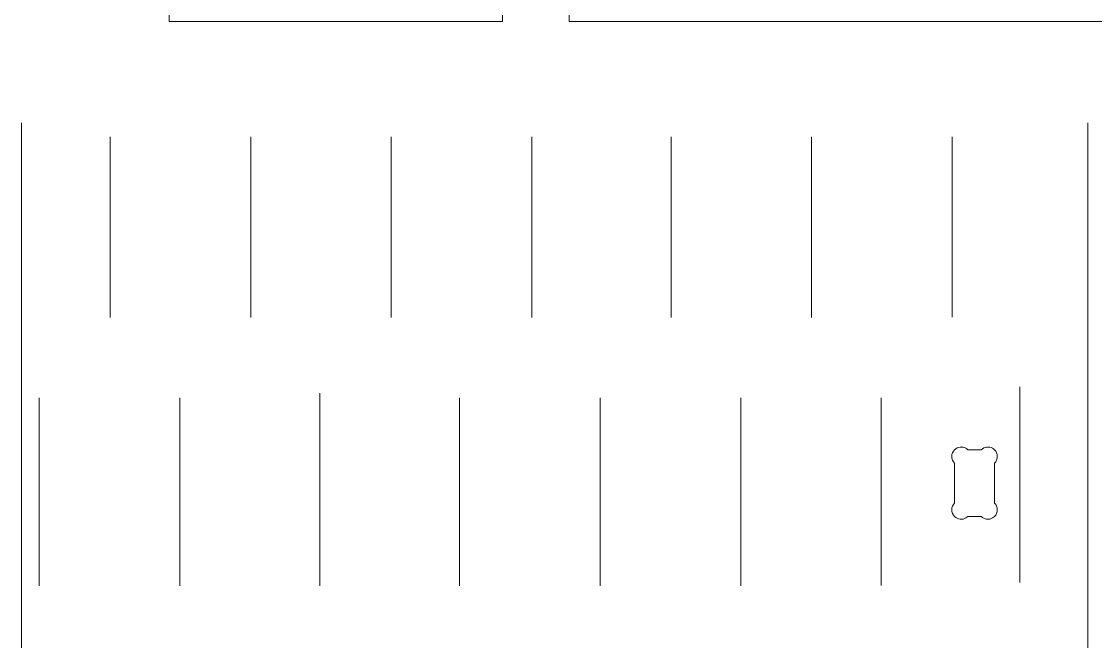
# Model space of a CAD drawing. Header units: millimetres. Extents: x 1623 to 2804, y 183 to 729.
# Drawn here: x 1622.5 to 1783.7, y 294.5 to 387.5 of the extents above; entities that cross this region are included whole.
import ezdxf

# ---------------------------------------------------------------- set-up
doc = ezdxf.new("R2010")
doc.units = ezdxf.units.MM
doc.header["$MEASUREMENT"] = 0
doc.layers.add('Camada 1', color=7, linetype='Continuous')

msp = doc.modelspace()

# ---------------------------------------------------------------- linework, layer by layer
at = {"layer": 'Camada 1', "color": 70, "lineweight": 9}
for points, knots in [([(1784.7265, 579.9422), (1784.7265, 579.9422), (1644.7265, 579.9422), (1644.7265, 579.9422), (1644.7265, 579.9422), (1644.7265, 579.9422), (1644.7131, 387.4501), (1644.7131, 387.4501), (1644.7131, 387.4501), (1644.7131, 387.4501), (1694.7131, 387.4501), (1694.7131, 387.4501), (1694.7131, 387.4501), (1694.7131, 387.4501), (1694.7131, 393.4501), (1694.7131, 393.4501), (1694.7131, 393.4501), (1694.7131, 393.4501), (1704.7131, 393.4501), (1704.7131, 393.4501), (1704.7131, 393.4501), (1704.7131, 393.4501), (1704.7131, 387.4501), (1704.7131, 387.4501), (1704.7131, 387.4501), (1704.7131, 387.4501), (1784.7131, 387.4501), (1784.7131, 387.4501)], [0, 0, 0, 0, 0.125, 0.125, 0.125, 0.125, 0.25, 0.25, 0.25, 0.25, 0.375, 0.375, 0.375, 0.375, 0.5, 0.5, 0.5, 0.5, 0.625, 0.625, 0.625, 0.625, 0.75, 0.75, 0.75, 0.75, 1, 1, 1, 1]), ([(1782.5494, 372.2354), (1782.5494, 372.2354), (1782.5494, 183.241), (1782.5494, 183.241), (1782.5494, 183.241), (1782.5494, 183.241), (1622.5494, 183.241), (1622.5494, 183.241), (1622.5494, 183.241), (1622.5494, 183.241), (1622.5494, 372.2354), (1622.5494, 372.2354)], [0, 0, 0, 0, 0.25, 0.25, 0.25, 0.25, 0.5, 0.5, 0.5, 0.5, 1, 1, 1, 1])]:
    msp.add_open_spline(points, degree=3, knots=knots, dxfattribs=at)
at = {"layer": 'Camada 1', "color": 1, "lineweight": 9}
for points in [[(1635.8571, 370.1654), (1635.8571, 370.1654), (1635.8571, 343.0868), (1635.8571, 343.0868)], [(1656.9497, 370.1709), (1656.9497, 370.1709), (1656.9497, 343.0856), (1656.9497, 343.0856)], [(1678.0382, 370.1709), (1678.0382, 370.1709), (1678.0382, 343.0702), (1678.0382, 343.0702)], [(1699.1288, 370.1654), (1699.1288, 370.1654), (1699.1288, 343.0709), (1699.1288, 343.0709)], [(1720.0163, 370.1709), (1720.0163, 370.1709), (1720.0164, 343.0863), (1720.0164, 343.0863)], [(1741.1048, 370.1709), (1741.1048, 370.1709), (1741.1048, 343.0868), (1741.1048, 343.0868)], [(1762.1954, 370.1654), (1762.1954, 370.1654), (1762.1954, 343.0966), (1762.1954, 343.0966)], [(1772.33, 332.6721), (1772.33, 332.6721), (1772.33, 303.3224), (1772.33, 303.3224)], [(1625.2166, 331.0192), (1625.2166, 331.0192), (1625.2166, 302.8302), (1625.2166, 302.8302)], [(1646.306, 331.0205), (1646.306, 331.0205), (1646.306, 302.8295), (1646.306, 302.8295)], [(1667.2927, 331.7032), (1667.2927, 331.7032), (1667.2927, 302.839), (1667.2927, 302.839)], [(1688.2814, 331.0278), (1688.2814, 331.0278), (1688.2814, 302.8302), (1688.2814, 302.8302)], [(1709.3726, 331.0161), (1709.3726, 331.0161), (1709.3726, 302.8304), (1709.3726, 302.8304)], [(1730.461, 331.0205), (1730.461, 331.0205), (1730.461, 302.8304), (1730.461, 302.8304)], [(1751.5517, 331.0192), (1751.5517, 331.0192), (1751.5517, 302.875), (1751.5517, 302.875)]]:
    msp.add_open_spline(points, degree=3, dxfattribs=at)
at = {"layer": 'Camada 1', "color": 2, "lineweight": 9}
msp.add_open_spline([(1764.5494, 323.2354), (1764.5494, 323.2354), (1766.5494, 323.2354), (1766.5494, 323.2354), (1766.5494, 323.2354), (1767.0024, 323.6881), (1767.702, 323.7805), (1768.2565, 323.4601), (1768.2565, 323.4601), (1768.3635, 323.3983), (1768.462, 323.3228), (1768.5494, 323.2354), (1768.5494, 323.2354), (1768.8146, 322.9698), (1768.9635, 322.6099), (1768.9632, 322.2345), (1768.9632, 322.2345), (1768.963, 321.8592), (1768.815, 321.5006), (1768.5494, 321.2354), (1768.5494, 321.2354), (1768.5494, 321.2354), (1768.5494, 315.2354), (1768.5494, 315.2354), (1768.5494, 315.2354), (1768.8146, 314.9698), (1768.9635, 314.6099), (1768.9632, 314.2345), (1768.9632, 314.2345), (1768.963, 313.8592), (1768.815, 313.5006), (1768.5494, 313.2354), (1768.5494, 313.2354), (1768.462, 313.148), (1768.3635, 313.0725), (1768.2565, 313.0107), (1768.2565, 313.0107), (1767.7018, 312.6907), (1767.0021, 312.7824), (1766.5494, 313.2354), (1766.5494, 313.2354), (1766.5494, 313.2354), (1764.5494, 313.2354), (1764.5494, 313.2354), (1764.5494, 313.2354), (1764.462, 313.148), (1764.3635, 313.0725), (1764.2565, 313.0107), (1764.2565, 313.0107), (1763.7018, 312.6907), (1763.0021, 312.7824), (1762.5494, 313.2354), (1762.5494, 313.2354), (1762.2841, 313.5007), (1762.1351, 313.8602), (1762.1352, 314.2354), (1762.1352, 314.2354), (1762.1352, 314.6106), (1762.2841, 314.9701), (1762.5494, 315.2354), (1762.5494, 315.2354), (1762.5494, 315.2354), (1762.5494, 321.2354), (1762.5494, 321.2354), (1762.5494, 321.2354), (1762.2841, 321.5007), (1762.1351, 321.8602), (1762.1352, 322.2354), (1762.1352, 322.2354), (1762.1352, 322.6106), (1762.2841, 322.9701), (1762.5494, 323.2354), (1762.5494, 323.2354), (1763.0024, 323.6881), (1763.702, 323.7805), (1764.2565, 323.4601), (1764.2565, 323.4601), (1764.3635, 323.3983), (1764.462, 323.3228), (1764.5494, 323.2354)], degree=3, knots=[0, 0, 0, 0, 0.04761905, 0.04761905, 0.04761905, 0.04761905, 0.0952381, 0.0952381, 0.0952381, 0.0952381, 0.14285714, 0.14285714, 0.14285714, 0.14285714, 0.19047619, 0.19047619, 0.19047619, 0.19047619, 0.23809524, 0.23809524, 0.23809524, 0.23809524, 0.28571429, 0.28571429, 0.28571429, 0.28571429, 0.33333333, 0.33333333, 0.33333333, 0.33333333, 0.38095238, 0.38095238, 0.38095238, 0.38095238, 0.42857143, 0.42857143, 0.42857143, 0.42857143, 0.47619048, 0.47619048, 0.47619048, 0.47619048, 0.52380952, 0.52380952, 0.52380952, 0.52380952, 0.57142857, 0.57142857, 0.57142857, 0.57142857, 0.61904762, 0.61904762, 0.61904762, 0.61904762, 0.66666667, 0.66666667, 0.66666667, 0.66666667, 0.71428571, 0.71428571, 0.71428571, 0.71428571, 0.76190476, 0.76190476, 0.76190476, 0.76190476, 0.80952381, 0.80952381, 0.80952381, 0.80952381, 0.85714286, 0.85714286, 0.85714286, 0.85714286, 0.9047619, 0.9047619, 0.9047619, 0.9047619, 1, 1, 1, 1], dxfattribs=at)

doc.saveas('drawing.dxf')
